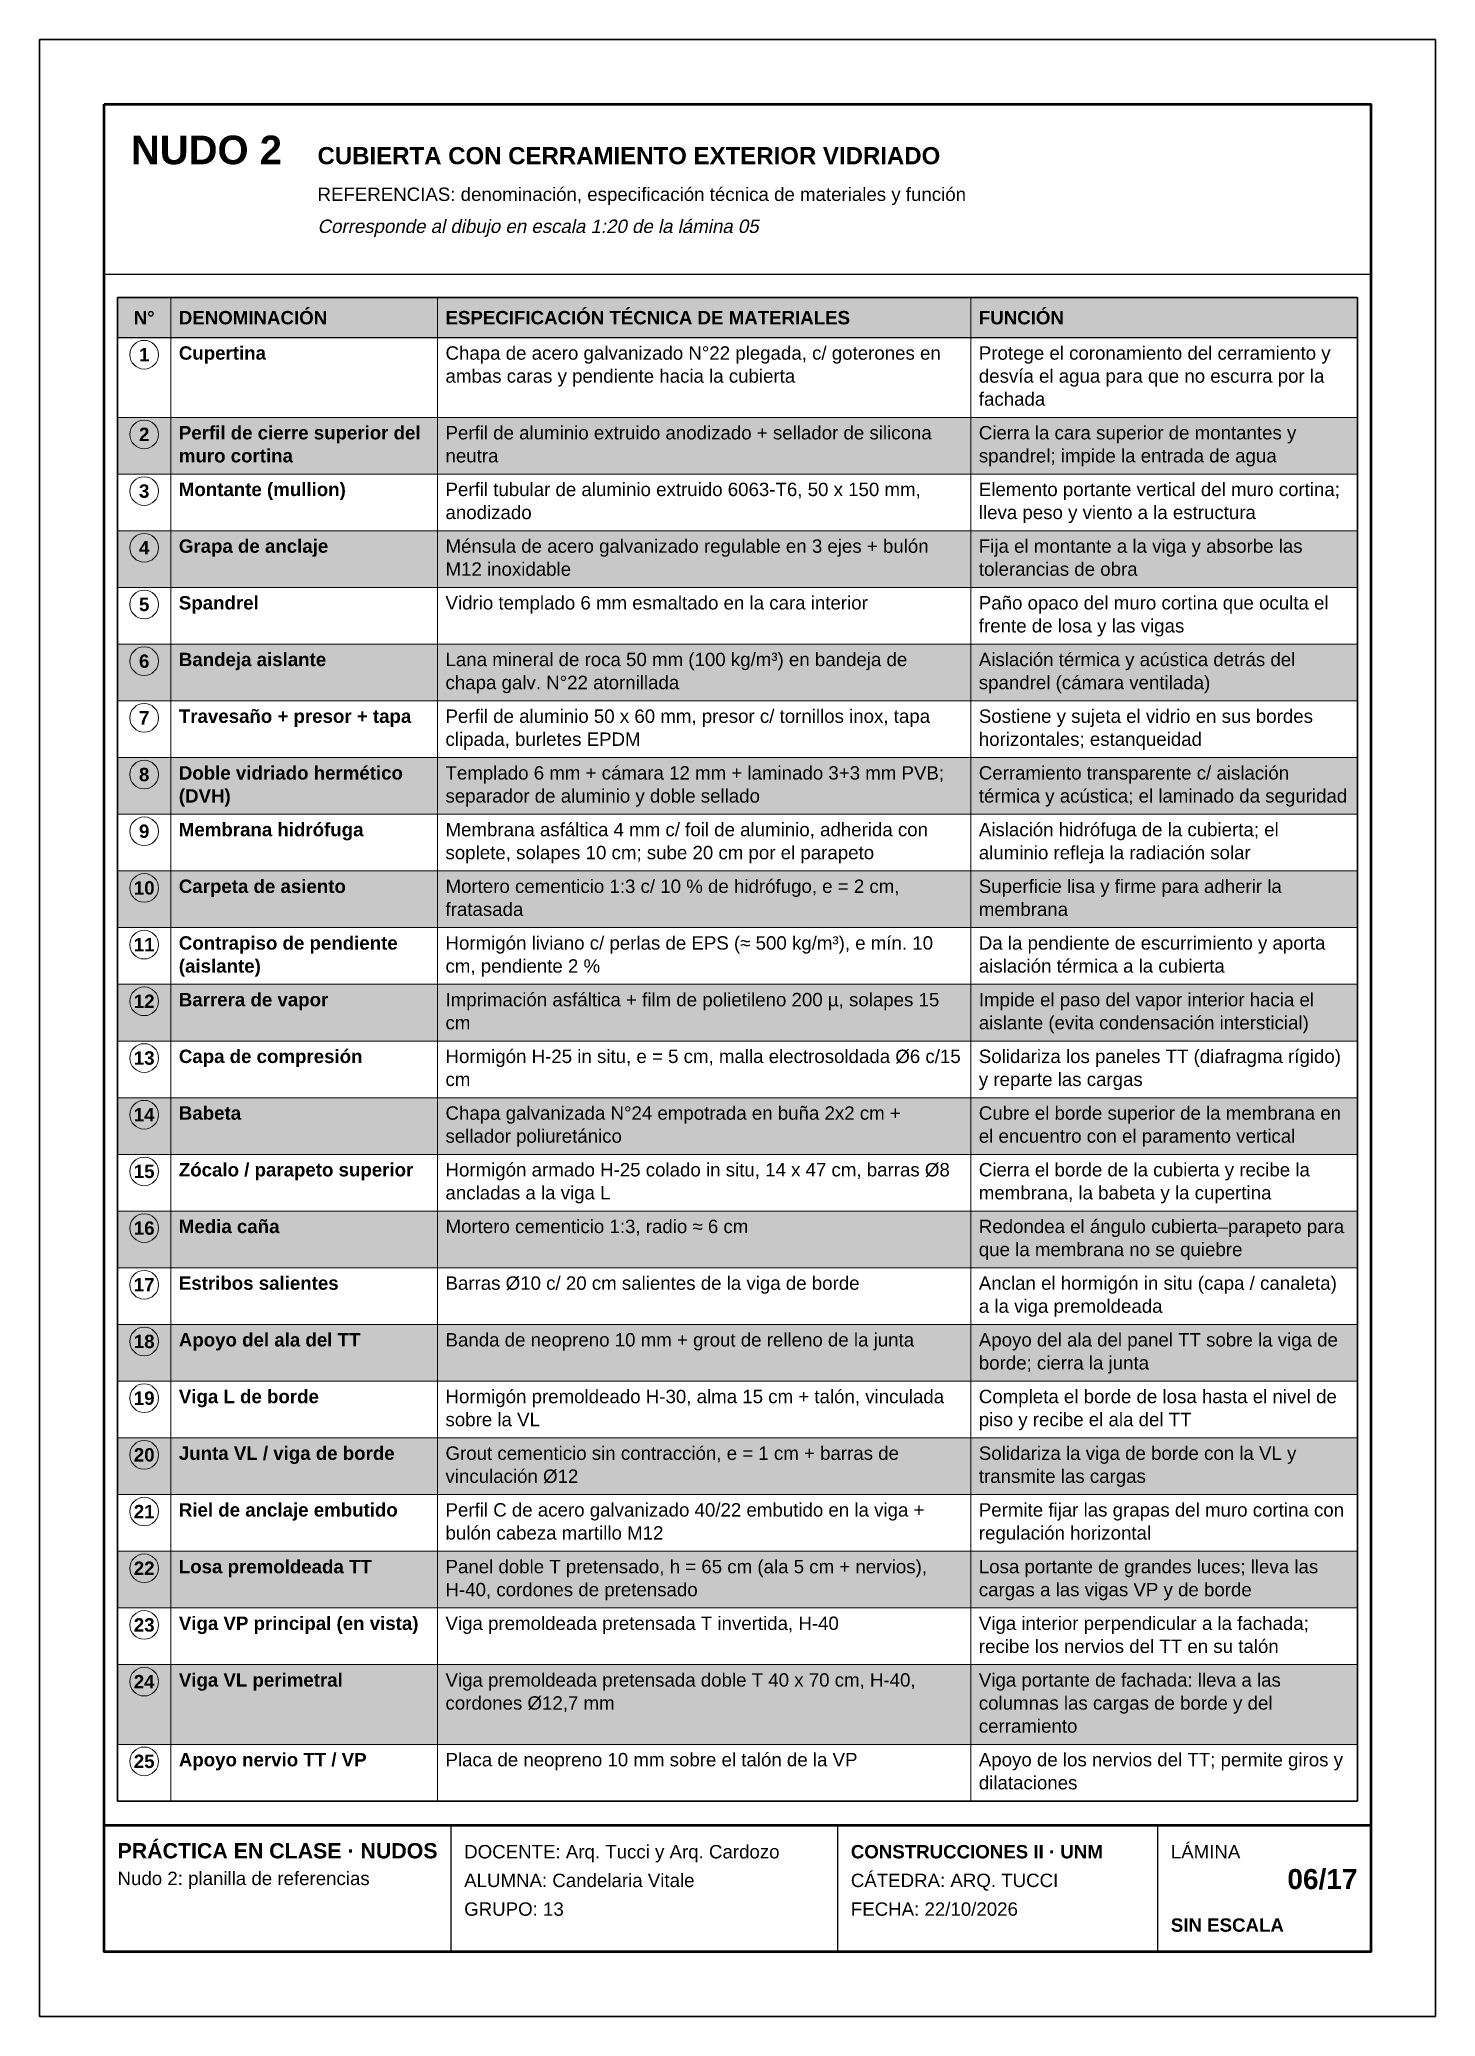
# Model space of a CAD drawing. Header units: millimetres. Extents: x 6 to 4194, y 6 to 5934.
import ezdxf
from ezdxf.enums import TextEntityAlignment as Align

# ---------------------------------------------------------------- set-up
doc = ezdxf.new("R2010")
doc.units = ezdxf.units.MM
doc.header["$LTSCALE"] = 20
for name, color, linetype in [('X-MARCO', 7, 'Continuous'), ('X-ROTULO', 7, 'Continuous'), ('X-TABLA', 7, 'Continuous'), ('X-TEXTOS', 7, 'Continuous')]:
    doc.layers.add(name, color=color, linetype=linetype)
doc.styles.add('ARIAL', font='arial.ttf')
doc.styles.add('ARIAL-B', font='arialbd.ttf')

msp = doc.modelspace()

# ---------------------------------------------------------------- hatches: boundary and pattern name
at = {"layer": 'X-TABLA', "true_color": 0xd9d9d9}
h = msp.add_hatch(color=254, dxfattribs=at)
h.dxf.hatch_style = 1
h.paths.add_polyline_path([(240, 5160), (3960, 5160), (3960, 5040), (240, 5040)])
at = {"layer": 'X-TABLA', "true_color": 0xf2f2f2}
h = msp.add_hatch(color=7, dxfattribs=at)
h.dxf.hatch_style = 1
h.paths.add_polyline_path([(240, 4801), (3960, 4801), (3960, 4631), (240, 4631)])
h = msp.add_hatch(color=7, dxfattribs=at)
h.dxf.hatch_style = 1
h.paths.add_polyline_path([(240, 4461), (3960, 4461), (3960, 4291), (240, 4291)])
h = msp.add_hatch(color=7, dxfattribs=at)
h.dxf.hatch_style = 1
h.paths.add_polyline_path([(240, 4121), (3960, 4121), (3960, 3951), (240, 3951)])
h = msp.add_hatch(color=7, dxfattribs=at)
h.dxf.hatch_style = 1
h.paths.add_polyline_path([(240, 3781), (3960, 3781), (3960, 3611), (240, 3611)])
h = msp.add_hatch(color=7, dxfattribs=at)
h.dxf.hatch_style = 1
h.paths.add_polyline_path([(240, 3441), (3960, 3441), (3960, 3271), (240, 3271)])
h = msp.add_hatch(color=7, dxfattribs=at)
h.dxf.hatch_style = 1
h.paths.add_polyline_path([(240, 3101), (3960, 3101), (3960, 2931), (240, 2931)])
h = msp.add_hatch(color=7, dxfattribs=at)
h.dxf.hatch_style = 1
h.paths.add_polyline_path([(240, 2761), (3960, 2761), (3960, 2591), (240, 2591)])
h = msp.add_hatch(color=7, dxfattribs=at)
h.dxf.hatch_style = 1
h.paths.add_polyline_path([(240, 2421), (3960, 2421), (3960, 2251), (240, 2251)])
h = msp.add_hatch(color=7, dxfattribs=at)
h.dxf.hatch_style = 1
h.paths.add_polyline_path([(240, 2081), (3960, 2081), (3960, 1911), (240, 1911)])
h = msp.add_hatch(color=7, dxfattribs=at)
h.dxf.hatch_style = 1
h.paths.add_polyline_path([(240, 1741), (3960, 1741), (3960, 1571), (240, 1571)])
h = msp.add_hatch(color=7, dxfattribs=at)
h.dxf.hatch_style = 1
h.paths.add_polyline_path([(240, 1401), (3960, 1401), (3960, 1231), (240, 1231)])
h = msp.add_hatch(color=7, dxfattribs=at)
h.dxf.hatch_style = 1
h.paths.add_polyline_path([(240, 1061), (3960, 1061), (3960, 822), (240, 822)])

# ---------------------------------------------------------------- linework, layer by layer
at = {"layer": 'X-MARCO', "lineweight": 30}
msp.add_lwpolyline([(6, 5934), (4194, 5934), (4194, 6), (6, 6)], close=True, dxfattribs=at)
at = {"layer": 'X-MARCO', "lineweight": 50}
msp.add_lwpolyline([(200, 5740), (4000, 5740), (4000, 200), (200, 200)], close=True, dxfattribs=at)
at = {"layer": 'X-ROTULO', "lineweight": 50}
msp.add_lwpolyline([(200, 580), (4000, 580), (4000, 200), (200, 200)], close=True, dxfattribs=at)
at = {"layer": 'X-ROTULO', "lineweight": 25}
for points in [[(1240, 580), (1240, 200)], [(2400, 580), (2400, 200)], [(3360, 580), (3360, 200)]]:
    msp.add_lwpolyline(points, dxfattribs=at)
at = {"layer": 'X-TABLA', "lineweight": 25}
msp.add_lwpolyline([(240, 5160), (3960, 5160), (3960, 5040), (240, 5040)], close=True, dxfattribs=at)
at = {"layer": 'X-TABLA', "lineweight": 30}
msp.add_lwpolyline([(240, 5160), (3960, 5160), (3960, 652), (240, 652)], close=True, dxfattribs=at)
at = {"layer": 'X-TABLA', "lineweight": 13}
for points in [[(400, 5160), (400, 652)], [(1200, 5160), (1200, 652)], [(2800, 5160), (2800, 652)], [(240, 4801), (3960, 4801)], [(240, 4631), (3960, 4631)], [(240, 4461), (3960, 4461)], [(240, 4291), (3960, 4291)], [(240, 4121), (3960, 4121)], [(240, 3951), (3960, 3951)], [(240, 3781), (3960, 3781)], [(240, 3611), (3960, 3611)], [(240, 3441), (3960, 3441)], [(240, 3271), (3960, 3271)], [(240, 3101), (3960, 3101)], [(240, 2931), (3960, 2931)], [(240, 2761), (3960, 2761)], [(240, 2591), (3960, 2591)], [(240, 2421), (3960, 2421)], [(240, 2251), (3960, 2251)], [(240, 2081), (3960, 2081)], [(240, 1911), (3960, 1911)], [(240, 1741), (3960, 1741)], [(240, 1571), (3960, 1571)], [(240, 1401), (3960, 1401)], [(240, 1231), (3960, 1231)], [(240, 1061), (3960, 1061)], [(240, 822), (3960, 822)], [(240, 652), (3960, 652)]]:
    msp.add_lwpolyline(points, dxfattribs=at)
at = {"layer": 'X-TABLA', "lineweight": 18}
for centre in [(320, 4989), (320, 4750), (320, 4580), (320, 4410), (320, 4240), (320, 4070), (320, 3900), (320, 3730), (320, 3560), (320, 3390), (320, 3220), (320, 3050), (320, 2880), (320, 2710), (320, 2540), (320, 2370), (320, 2200), (320, 2030), (320, 1860), (320, 1690), (320, 1520), (320, 1350), (320, 1180), (320, 1010), (320, 771)]:
    msp.add_circle(centre, 43, dxfattribs=at)
at = {"layer": 'X-TEXTOS', "lineweight": 25}
msp.add_lwpolyline([(200, 5230), (4000, 5230)], dxfattribs=at)

# ---------------------------------------------------------------- texts
at = {"layer": 'X-ROTULO'}
for s, height, style, p in [('PRÁCTICA EN CLASE · NUDOS', 45.824, 'ARIAL-B', (240, 480)), ('DOCENTE: Arq. Tucci y Arq. Cardozo', 40.096, 'ARIAL', (1280, 480)), ('CONSTRUCCIONES II · UNM', 40.096, 'ARIAL-B', (2440, 480)), ('LÁMINA', 40.1, 'ARIAL', (3400, 480)), ('Nudo 2: planilla de referencias', 40.096, 'ARIAL', (240, 400)), ('ALUMNA: Candelaria Vitale', 40.096, 'ARIAL', (1280, 394)), ('CÁTEDRA: ARQ. TUCCI', 40.096, 'ARIAL', (2440, 394)), ('GRUPO: 13', 40.1, 'ARIAL', (1280, 308)), ('FECHA: 22/10/2026', 40.096, 'ARIAL', (2440, 308)), ('SIN ESCALA', 40.1, 'ARIAL-B', (3400, 260))]:
    msp.add_text(s, height=height, dxfattribs=dict(at, style=style)).set_placement(p)
at = {"layer": 'X-ROTULO', "style": 'ARIAL-B'}
msp.add_text('06/17', height=60.14, dxfattribs=at).set_placement((3960, 388), align=Align.RIGHT)
at = {"layer": 'X-TABLA', "style": 'ARIAL-B'}
for s, p in [('N°', (320, 5080)), ('1', (320, 4969)), ('2', (320, 4730)), ('3', (320, 4560)), ('4', (320, 4390)), ('5', (320, 4220)), ('6', (320, 4050)), ('7', (320, 3880)), ('8', (320, 3710)), ('9', (320, 3540)), ('10', (320, 3370)), ('11', (320, 3200)), ('12', (320, 3030)), ('13', (320, 2860)), ('14', (320, 2690)), ('15', (320, 2520)), ('16', (320, 2350)), ('17', (320, 2180)), ('18', (320, 2010)), ('19', (320, 1840)), ('20', (320, 1670)), ('21', (320, 1500)), ('22', (320, 1330)), ('23', (320, 1160)), ('24', (320, 990)), ('25', (320, 751))]:
    msp.add_text(s, height=40.1, dxfattribs=at).set_placement(p, align=Align.CENTER)
at = {"layer": 'X-TABLA'}
for s, height, style, p in [('DENOMINACIÓN', 40.096, 'ARIAL-B', (424, 5080)), ('ESPECIFICACIÓN TÉCNICA DE MATERIALES', 40.096, 'ARIAL-B', (1224, 5080)), ('FUNCIÓN', 40.1, 'ARIAL-B', (2824, 5080)), ('Cupertina', 40.1, 'ARIAL-B', (424, 4974)), ('Chapa de acero galvanizado N°22 plegada, c/ goterones en', 40.096, 'ARIAL', (1224, 4974)), ('Protege el coronamiento del cerramiento y', 40.096, 'ARIAL', (2824, 4974)), ('ambas caras y pendiente hacia la cubierta', 40.096, 'ARIAL', (1224, 4905)), ('desvía el agua para que no escurra por la', 40.096, 'ARIAL', (2824, 4905)), ('fachada', 40.1, 'ARIAL', (2824, 4836)), ('Perfil de cierre superior del', 40.096, 'ARIAL-B', (424, 4735)), ('Perfil de aluminio extruido anodizado + sellador de silicona', 40.096, 'ARIAL', (1224, 4735)), ('Cierra la cara superior de montantes y', 40.096, 'ARIAL', (2824, 4735)), ('muro cortina', 40.096, 'ARIAL-B', (424, 4666)), ('neutra', 40.1, 'ARIAL', (1224, 4666)), ('spandrel; impide la entrada de agua', 40.096, 'ARIAL', (2824, 4666)), ('Montante (mullion)', 40.096, 'ARIAL-B', (424, 4565)), ('Perfil tubular de aluminio extruido 6063-T6, 50 x 150 mm,', 40.096, 'ARIAL', (1224, 4565)), ('Elemento portante vertical del muro cortina;', 40.096, 'ARIAL', (2824, 4565)), ('anodizado', 40.1, 'ARIAL', (1224, 4496)), ('lleva peso y viento a la estructura', 40.096, 'ARIAL', (2824, 4496)), ('Grapa de anclaje', 40.096, 'ARIAL-B', (424, 4395)), ('Ménsula de acero galvanizado regulable en 3 ejes + bulón', 40.096, 'ARIAL', (1224, 4395)), ('Fija el montante a la viga y absorbe las', 40.096, 'ARIAL', (2824, 4395)), ('M12 inoxidable', 40.096, 'ARIAL', (1224, 4326)), ('tolerancias de obra', 40.096, 'ARIAL', (2824, 4326)), ('Spandrel', 40.1, 'ARIAL-B', (424, 4225)), ('Vidrio templado 6 mm esmaltado en la cara interior', 40.096, 'ARIAL', (1224, 4225)), ('Paño opaco del muro cortina que oculta el', 40.096, 'ARIAL', (2824, 4225)), ('frente de losa y las vigas', 40.096, 'ARIAL', (2824, 4156)), ('Bandeja aislante', 40.096, 'ARIAL-B', (424, 4055)), ('Lana mineral de roca 50 mm (100 kg/m³) en bandeja de', 40.096, 'ARIAL', (1224, 4055)), ('Aislación térmica y acústica detrás del', 40.096, 'ARIAL', (2824, 4055)), ('chapa galv. N°22 atornillada', 40.096, 'ARIAL', (1224, 3986)), ('spandrel (cámara ventilada)', 40.096, 'ARIAL', (2824, 3986)), ('Travesaño + presor + tapa', 40.096, 'ARIAL-B', (424, 3885)), ('Perfil de aluminio 50 x 60 mm, presor c/ tornillos inox, tapa', 40.096, 'ARIAL', (1224, 3885)), ('Sostiene y sujeta el vidrio en sus bordes', 40.096, 'ARIAL', (2824, 3885)), ('clipada, burletes EPDM', 40.096, 'ARIAL', (1224, 3816)), ('horizontales; estanqueidad', 40.096, 'ARIAL', (2824, 3816)), ('Doble vidriado hermético', 40.096, 'ARIAL-B', (424, 3715)), ('Templado 6 mm + cámara 12 mm + laminado 3+3 mm PVB;', 40.096, 'ARIAL', (1224, 3715)), ('Cerramiento transparente c/ aislación', 40.096, 'ARIAL', (2824, 3715)), ('(DVH)', 40.1, 'ARIAL-B', (424, 3646)), ('separador de aluminio y doble sellado', 40.096, 'ARIAL', (1224, 3646)), ('térmica y acústica; el laminado da seguridad', 40.096, 'ARIAL', (2824, 3646)), ('Membrana hidrófuga', 40.096, 'ARIAL-B', (424, 3545)), ('Membrana asfáltica 4 mm c/ foil de aluminio, adherida con', 40.096, 'ARIAL', (1224, 3545)), ('Aislación hidrófuga de la cubierta; el', 40.096, 'ARIAL', (2824, 3545)), ('soplete, solapes 10 cm; sube 20 cm por el parapeto', 40.096, 'ARIAL', (1224, 3476)), ('aluminio refleja la radiación solar', 40.096, 'ARIAL', (2824, 3476)), ('Carpeta de asiento', 40.096, 'ARIAL-B', (424, 3375)), ('Mortero cementicio 1:3 c/ 10 % de hidrófugo, e = 2 cm,', 40.096, 'ARIAL', (1224, 3375)), ('Superficie lisa y firme para adherir la', 40.096, 'ARIAL', (2824, 3375)), ('fratasada', 40.1, 'ARIAL', (1224, 3306)), ('membrana', 40.1, 'ARIAL', (2824, 3306)), ('Contrapiso de pendiente', 40.096, 'ARIAL-B', (424, 3205)), ('Hormigón liviano c/ perlas de EPS (≈ 500 kg/m³), e mín. 10', 40.096, 'ARIAL', (1224, 3205)), ('Da la pendiente de escurrimiento y aporta', 40.096, 'ARIAL', (2824, 3205)), ('(aislante)', 40.1, 'ARIAL-B', (424, 3136)), ('cm, pendiente 2 %', 40.096, 'ARIAL', (1224, 3136)), ('aislación térmica a la cubierta', 40.096, 'ARIAL', (2824, 3136)), ('Barrera de vapor', 40.096, 'ARIAL-B', (424, 3035)), ('Imprimación asfáltica + film de polietileno 200 µ, solapes 15', 40.096, 'ARIAL', (1224, 3035)), ('Impide el paso del vapor interior hacia el', 40.096, 'ARIAL', (2824, 3035)), ('cm', 40.1, 'ARIAL', (1224, 2966)), ('aislante (evita condensación intersticial)', 40.096, 'ARIAL', (2824, 2966)), ('Capa de compresión', 40.096, 'ARIAL-B', (424, 2865)), ('Hormigón H-25 in situ, e = 5 cm, malla electrosoldada Ø6 c/15', 40.096, 'ARIAL', (1224, 2865)), ('Solidariza los paneles TT (diafragma rígido)', 40.096, 'ARIAL', (2824, 2865)), ('cm', 40.1, 'ARIAL', (1224, 2796)), ('y reparte las cargas', 40.096, 'ARIAL', (2824, 2796)), ('Babeta', 40.1, 'ARIAL-B', (424, 2695)), ('Chapa galvanizada N°24 empotrada en buña 2x2 cm +', 40.096, 'ARIAL', (1224, 2695)), ('Cubre el borde superior de la membrana en', 40.096, 'ARIAL', (2824, 2695)), ('sellador poliuretánico', 40.096, 'ARIAL', (1224, 2626)), ('el encuentro con el paramento vertical', 40.096, 'ARIAL', (2824, 2626)), ('Zócalo / parapeto superior', 40.096, 'ARIAL-B', (424, 2525)), ('Hormigón armado H-25 colado in situ, 14 x 47 cm, barras Ø8', 40.096, 'ARIAL', (1224, 2525)), ('Cierra el borde de la cubierta y recibe la', 40.096, 'ARIAL', (2824, 2525)), ('ancladas a la viga L', 40.096, 'ARIAL', (1224, 2456)), ('membrana, la babeta y la cupertina', 40.096, 'ARIAL', (2824, 2456)), ('Media caña', 40.1, 'ARIAL-B', (424, 2355)), ('Mortero cementicio 1:3, radio ≈ 6 cm', 40.096, 'ARIAL', (1224, 2355)), ('Redondea el ángulo cubierta–parapeto para', 40.096, 'ARIAL', (2824, 2355)), ('que la membrana no se quiebre', 40.096, 'ARIAL', (2824, 2286)), ('Estribos salientes', 40.096, 'ARIAL-B', (424, 2185)), ('Barras Ø10 c/ 20 cm salientes de la viga de borde', 40.096, 'ARIAL', (1224, 2185)), ('Anclan el hormigón in situ (capa / canaleta)', 40.096, 'ARIAL', (2824, 2185)), ('a la viga premoldeada', 40.096, 'ARIAL', (2824, 2116)), ('Apoyo del ala del TT', 40.096, 'ARIAL-B', (424, 2015)), ('Banda de neopreno 10 mm + grout de relleno de la junta', 40.096, 'ARIAL', (1224, 2015)), ('Apoyo del ala del panel TT sobre la viga de', 40.096, 'ARIAL', (2824, 2015)), ('borde; cierra la junta', 40.096, 'ARIAL', (2824, 1946)), ('Viga L de borde', 40.096, 'ARIAL-B', (424, 1845)), ('Hormigón premoldeado H-30, alma 15 cm + talón, vinculada', 40.096, 'ARIAL', (1224, 1845)), ('Completa el borde de losa hasta el nivel de', 40.096, 'ARIAL', (2824, 1845)), ('sobre la VL', 40.096, 'ARIAL', (1224, 1776)), ('piso y recibe el ala del TT', 40.096, 'ARIAL', (2824, 1776)), ('Junta VL / viga de borde', 40.096, 'ARIAL-B', (424, 1675)), ('Grout cementicio sin contracción, e = 1 cm + barras de', 40.096, 'ARIAL', (1224, 1675)), ('Solidariza la viga de borde con la VL y', 40.096, 'ARIAL', (2824, 1675)), ('vinculación Ø12', 40.096, 'ARIAL', (1224, 1606)), ('transmite las cargas', 40.096, 'ARIAL', (2824, 1606)), ('Riel de anclaje embutido', 40.096, 'ARIAL-B', (424, 1505)), ('Perfil C de acero galvanizado 40/22 embutido en la viga +', 40.096, 'ARIAL', (1224, 1505)), ('Permite fijar las grapas del muro cortina con', 40.096, 'ARIAL', (2824, 1505)), ('bulón cabeza martillo M12', 40.096, 'ARIAL', (1224, 1436)), ('regulación horizontal', 40.096, 'ARIAL', (2824, 1436)), ('Losa premoldeada TT', 40.096, 'ARIAL-B', (424, 1335)), ('Panel doble T pretensado, h = 65 cm (ala 5 cm + nervios),', 40.096, 'ARIAL', (1224, 1335)), ('Losa portante de grandes luces; lleva las', 40.096, 'ARIAL', (2824, 1335)), ('H-40, cordones de pretensado', 40.096, 'ARIAL', (1224, 1266)), ('cargas a las vigas VP y de borde', 40.096, 'ARIAL', (2824, 1266)), ('Viga VP principal (en vista)', 40.096, 'ARIAL-B', (424, 1165)), ('Viga premoldeada pretensada T invertida, H-40', 40.096, 'ARIAL', (1224, 1165)), ('Viga interior perpendicular a la fachada;', 40.096, 'ARIAL', (2824, 1165)), ('recibe los nervios del TT en su talón', 40.096, 'ARIAL', (2824, 1096)), ('Viga VL perimetral', 40.096, 'ARIAL-B', (424, 995)), ('Viga premoldeada pretensada doble T 40 x 70 cm, H-40,', 40.096, 'ARIAL', (1224, 995)), ('Viga portante de fachada: lleva a las', 40.096, 'ARIAL', (2824, 995)), ('cordones Ø12,7 mm', 40.096, 'ARIAL', (1224, 926)), ('columnas las cargas de borde y del', 40.096, 'ARIAL', (2824, 926)), ('cerramiento', 40.096, 'ARIAL', (2824, 857)), ('Apoyo nervio TT / VP', 40.096, 'ARIAL-B', (424, 756)), ('Placa de neopreno 10 mm sobre el talón de la VP', 40.096, 'ARIAL', (1224, 756)), ('Apoyo de los nervios del TT; permite giros y', 40.096, 'ARIAL', (2824, 756)), ('dilataciones', 40.096, 'ARIAL', (2824, 687))]:
    msp.add_text(s, height=height, dxfattribs=dict(at, style=style)).set_placement(p)
at = {"layer": 'X-TEXTOS'}
for s, height, style, p in [('NUDO 2', 85.92, 'ARIAL-B', (280, 5560)), ('CUBIERTA CON CERRAMIENTO EXTERIOR VIDRIADO', 51.552, 'ARIAL-B', (840, 5560)), ('REFERENCIAS: denominación, especificación técnica de materiales y función', 40.096, 'ARIAL', (840, 5450))]:
    msp.add_text(s, height=height, dxfattribs=dict(at, style=style)).set_placement(p)
at = {"layer": 'X-TEXTOS', "style": 'ARIAL', "oblique": 12}
msp.add_text('Corresponde al dibujo en escala 1:20 de la lámina 05', height=40.096, dxfattribs=at).set_placement((840, 5354))

doc.saveas('drawing.dxf')
